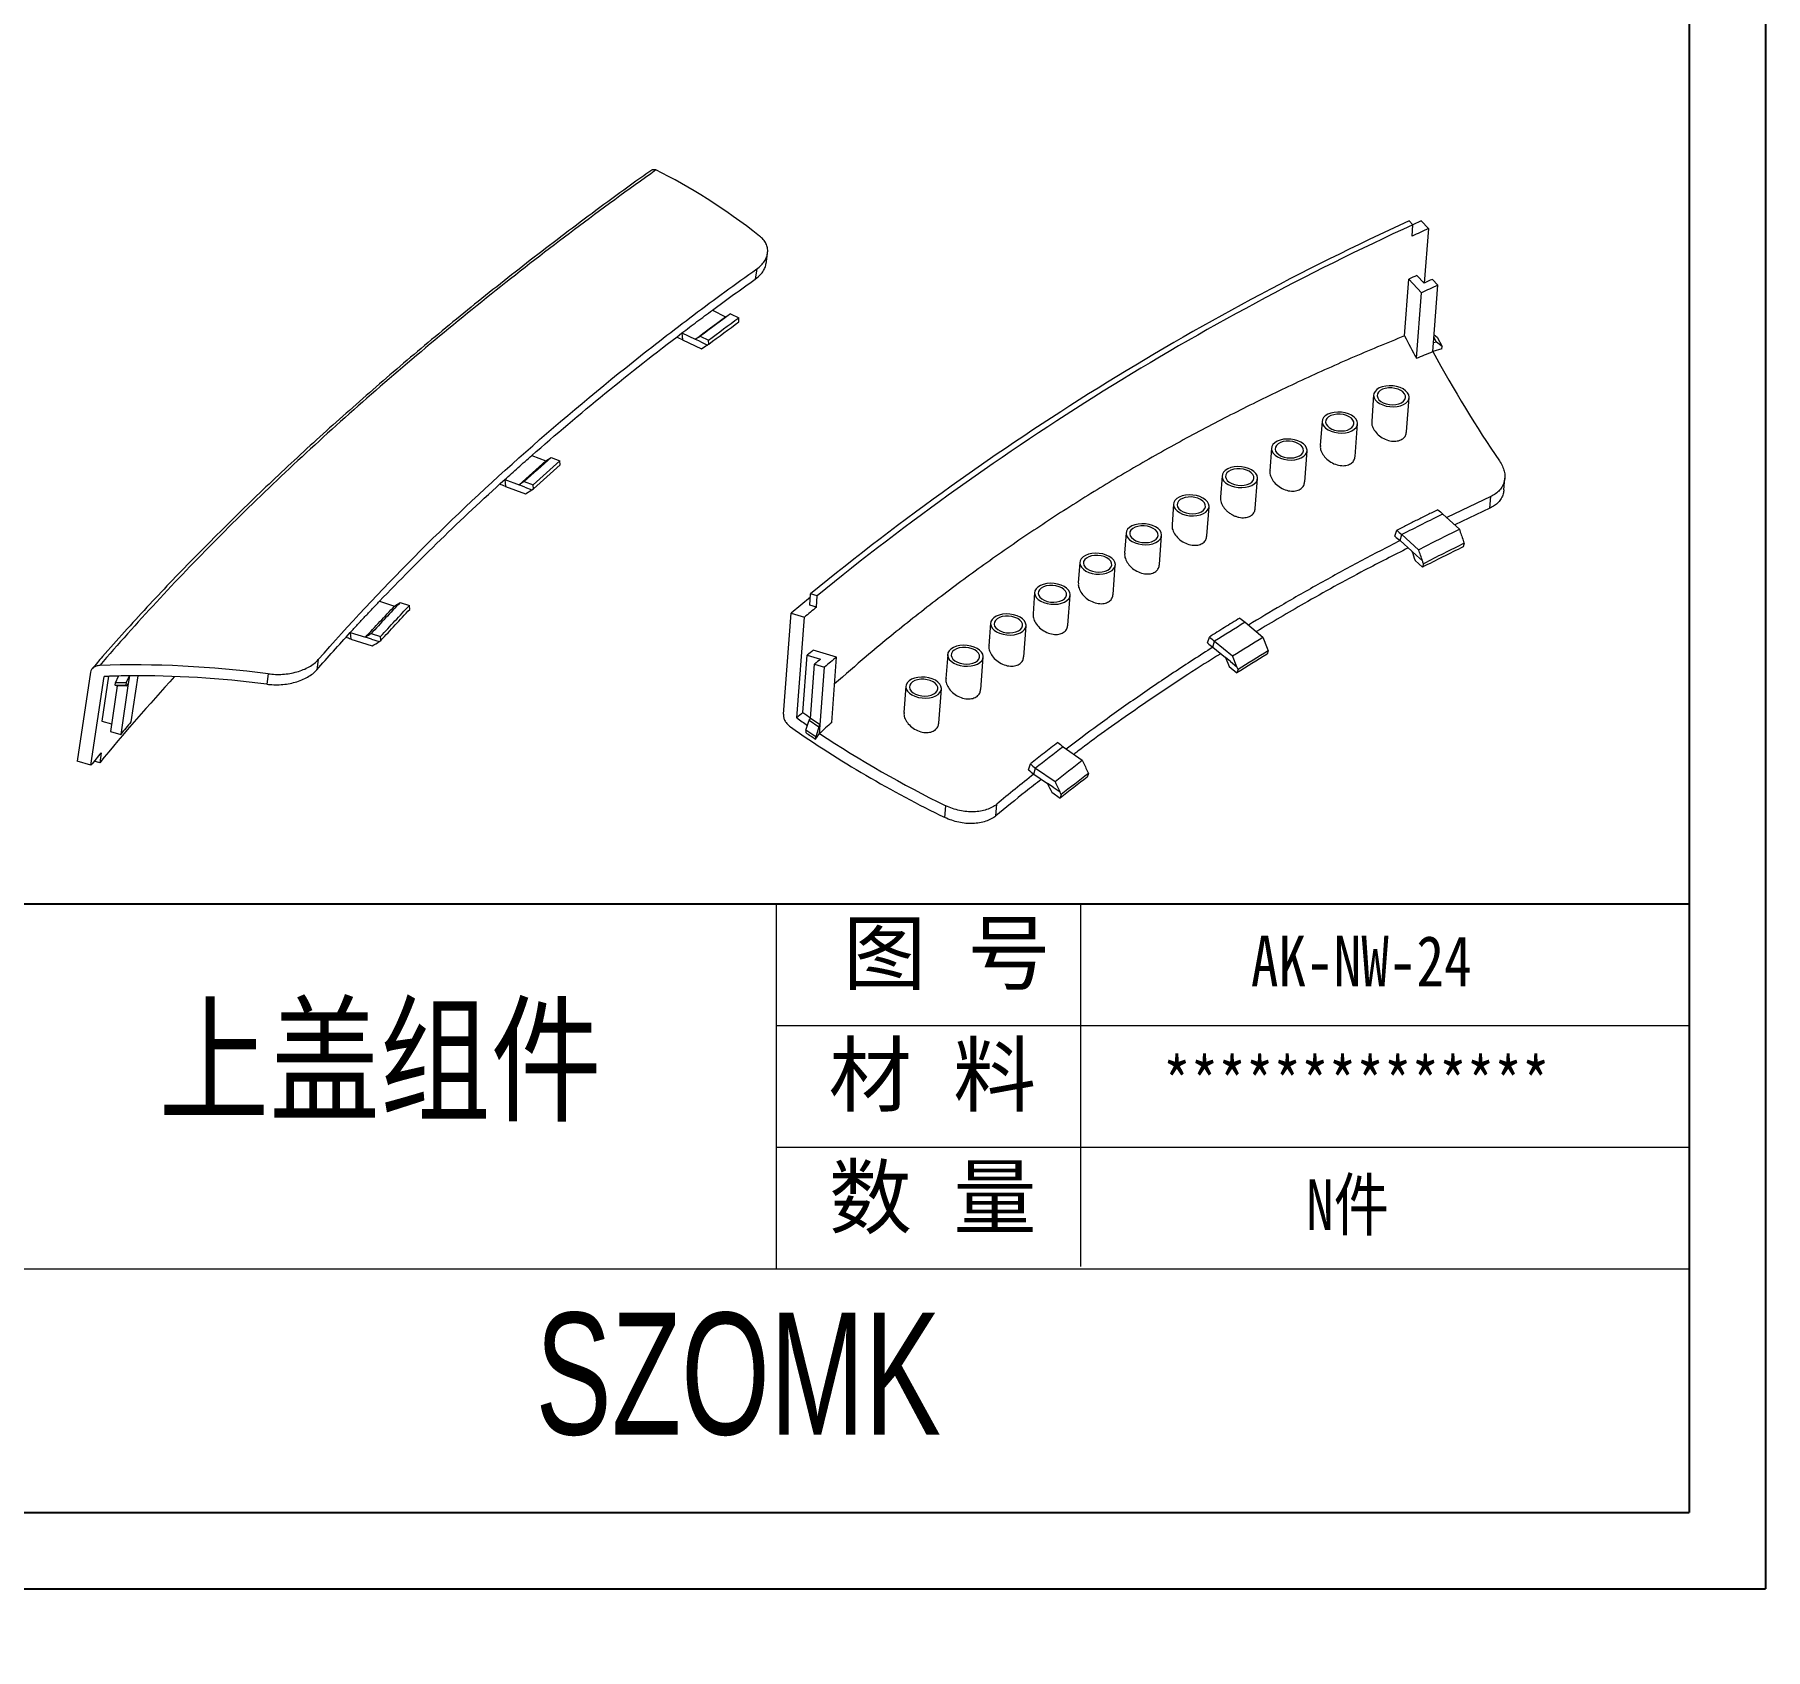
# Model space of a CAD drawing. Header units: inches. Extents: x 1230 to 3313, y 237 to 1043.
# Drawn here: x 3142.6 to 3312.9, y 513.1 to 672 of the extents above; entities that cross this region are included whole.
import ezdxf

# ---------------------------------------------------------------- set-up
doc = ezdxf.new("R2010")
doc.units = ezdxf.units.IN
doc.layers.add('文字', color=81, linetype='Continuous')
doc.layers.add('粗实线', color=7, linetype='Continuous', lineweight=30)
doc.layers.add('细实线', color=3, linetype='Continuous', lineweight=9)
doc.styles.get("Standard").update_dxf_attribs({"font": 'txt', "bigfont": 'gbcbig.shx'})
doc.styles.add('宋体', font='', dxfattribs={"width": 0.8, "height": 3.5})
doc.styles.add('长仿宋', font='', dxfattribs={"width": 0.7, "height": 4})
doc.styles.get('宋体').set_extended_font_data('SimSun')
doc.styles.get('长仿宋').set_extended_font_data('SimSun')
doc.dimstyles.new('2.5', dxfattribs={"dimtxt": 2.5, "dimasz": 2, "dimexe": 0.18, "dimexo": 0.0625, "dimgap": 0.09, "dimtad": 0, "dimzin": 12, "dimdsep": 46, "dimtxsty": 'Standard', "dimcen": 2, "dimclrd": 3, "dimclre": 3, "dimadec": 0, "dimazin": 0, "dimtfac": 1, "dimtofl": 0, "dimtmove": 0, "dimatfit": 3, "dimfxl": 1, "dimtolj": 1, "dimtzin": 0, "dimarcsym": 0})

# ---------------------------------------------------------------- blocks, each defined once
blk = doc.blocks.new('*D314')
at = {"color": 3, "lineweight": -2}
for p, q in [((3173.71, 731.87), (3173.89, 729.88)), ((3219.61, 236.64), (3219.61, 240.64)), ((3217.61, 238.64), (3221.61, 238.64))]:
    blk.add_line(p, q, dxfattribs=at)
at = {"color": 3}
blk.add_solid([(3174.23, 729.91), (3173.56, 729.85), (3174.08, 727.89)], dxfattribs=at)
at = {"layer": 'Defpoints', "color": 0}
for p in [(3174.08, 727.89), (3219.61, 238.64)]:
    blk.add_point(p, dxfattribs=at)
at = {"color": 0, "insert": (3173.04, 739.02), "char_height": 2.5, "attachment_point": 5, "rotation": 275.3169}
blk.add_mtext('\\A1;R491.37', dxfattribs=at)
blk = doc.blocks.new('*D315')
at = {"color": 3, "lineweight": -2}
for p, q in [((3180.82, 731.48), (3180.98, 729.49)), ((3219.61, 236.64), (3219.61, 240.64)), ((3217.61, 238.64), (3221.61, 238.64))]:
    blk.add_line(p, q, dxfattribs=at)
at = {"color": 3}
blk.add_solid([(3181.31, 729.51), (3180.65, 729.46), (3181.14, 727.49)], dxfattribs=at)
at = {"layer": 'Defpoints', "color": 0}
for p in [(3181.14, 727.49), (3219.61, 238.64)]:
    blk.add_point(p, dxfattribs=at)
at = {"color": 0, "insert": (3180.25, 738.84), "char_height": 2.5, "attachment_point": 5, "rotation": 274.4998}
blk.add_mtext('\\A1;R490.37', dxfattribs=at)
blk = doc.blocks.new('*D316')
at = {"color": 3, "lineweight": -2}
for p, q in [((3189.25, 731.07), (3189.37, 729.07)), ((3219.61, 236.64), (3219.61, 240.64)), ((3217.61, 238.64), (3221.61, 238.64))]:
    blk.add_line(p, q, dxfattribs=at)
at = {"color": 3}
blk.add_solid([(3189.7, 729.09), (3189.04, 729.05), (3189.5, 727.08)], dxfattribs=at)
at = {"layer": 'Defpoints', "color": 0}
for p in [(3189.5, 727.08), (3219.61, 238.64)]:
    blk.add_point(p, dxfattribs=at)
at = {"color": 0, "insert": (3188.78, 738.65), "char_height": 2.5, "attachment_point": 5, "rotation": 273.5283}
blk.add_mtext('\\A1;R489.37', dxfattribs=at)

msp = doc.modelspace()

# ---------------------------------------------------------------- linework, layer by layer
for p, q in [((3312.911, 833.529), (3312.911, 519.041)), ((3305.424, 826.041), (3305.424, 526.528)), ((3035.862, 586.431), (3305.424, 586.431)), ((2879.644, 526.528), (3305.424, 526.528)), ((2868.135, 519.041), (3312.911, 519.041))]:
    msp.add_line(p, q)
at = {"color": 7, "linetype": 'Continuous', "lineweight": 15}
for p, q in [((3278.225, 653.278), (3277.871, 653.661)), ((3278.141, 652.149), (3278.225, 653.278)), ((3279.044, 653.662), (3278.222, 653.282)), ((3279.752, 652.898), (3279.044, 653.662)), ((3279.752, 652.898), (3279.348, 647.532)), ((3213.657, 648.928), (3213.506, 647.915)), ((3214.573, 649.44), (3214.724, 650.455)), ((3277.403, 642.342), (3277.822, 647.914)), ((3279.062, 646.575), (3277.822, 647.914)), ((3278.627, 648.29), (3279.335, 647.525)), ((3280.141, 647.9), (3280.672, 647.327)), ((3280.245, 641.641), (3280.672, 647.327)), ((3278.579, 640.14), (3279.062, 646.575)), ((3209.296, 644.867), (3210.592, 644.221)), ((3211.081, 644.513), (3211.884, 644.114)), ((3211.908, 643.726), (3211.884, 644.114)), ((3206.305, 642.629), (3206.353, 641.965)), ((3206.305, 642.629), (3207.616, 642.003)), ((3208.109, 642.304), (3208.922, 641.916)), ((3280.548, 641.728), (3280.287, 642.208)), ((3280.306, 642.454), (3280.604, 642.222)), ((3280.604, 642.222), (3281.108, 641.293)), ((3206.353, 641.965), (3208.213, 641.078)), ((3208.147, 641.749), (3207.616, 642.003)), ((3208.147, 641.749), (3208.801, 641.437)), ((3208.949, 641.527), (3208.922, 641.916)), ((3280.181, 640.794), (3280.245, 641.641)), ((3281.09, 641.057), (3280.181, 640.794)), ((3280.548, 641.728), (3280.245, 641.641)), ((3281.108, 641.293), (3280.548, 641.728)), ((3281.09, 641.057), (3281.108, 641.293)), ((3274.364, 636.525), (3274.17, 633.944)), ((3277.6, 632.889), (3277.854, 636.263)), ((3269.291, 633.939), (3269.112, 631.56)), ((3272.541, 630.482), (3272.781, 633.677)), ((3191.529, 630.568), (3192.917, 630.027)), ((3192.917, 630.027), (3193.432, 630.365)), ((3193.432, 630.365), (3194.296, 630.028)), ((3264.317, 631.287), (3264.151, 629.069)), ((3267.578, 627.974), (3267.807, 631.025)), ((3194.33, 629.638), (3194.296, 630.028)), ((3259.445, 628.571), (3259.287, 626.475)), ((3188.869, 628.197), (3188.927, 627.529)), ((3188.869, 628.197), (3190.271, 627.67)), ((3188.927, 627.529), (3190.918, 626.78)), ((3190.792, 628.013), (3190.271, 627.67)), ((3190.84, 627.456), (3190.271, 627.67)), ((3190.792, 628.013), (3191.666, 627.684)), ((3190.84, 627.456), (3191.543, 627.191)), ((3190.918, 626.78), (3191.543, 627.191)), ((3191.543, 627.191), (3191.699, 627.294)), ((3191.699, 627.294), (3191.666, 627.684)), ((3262.713, 625.362), (3262.935, 628.309)), ((3287.183, 627.177), (3287.269, 628.329)), ((3254.676, 625.792), (3254.523, 623.762)), ((3257.949, 622.647), (3258.166, 625.53)), ((3285.884, 626.529), (3281.55, 624.47)), ((3285.798, 625.38), (3282.349, 623.728)), ((3285.798, 625.38), (3285.884, 626.529)), ((3281.184, 624.809), (3282.797, 623.312)), ((3250.012, 622.951), (3249.861, 620.945)), ((3253.287, 619.827), (3253.502, 622.688)), ((3276.453, 622.615), (3276.635, 623.203)), ((3276.97, 622.198), (3277.147, 622.789)), ((3276.97, 622.198), (3278.127, 621.145)), ((3277.147, 622.789), (3278.788, 621.297)), ((3283.27, 621.926), (3283.171, 621.58)), ((3245.456, 620.049), (3245.303, 618.019)), ((3278.595, 620.718), (3278.127, 621.145)), ((3278.449, 620.225), (3279.166, 619.573)), ((3278.595, 620.718), (3279.171, 620.193)), ((3279.268, 619.917), (3279.166, 619.573)), ((3248.729, 616.903), (3248.946, 619.786)), ((3218.935, 616.623), (3217.034, 615.034)), ((3218.875, 615.834), (3218.96, 616.963)), ((3219.619, 616.771), (3218.96, 616.963)), ((3219.535, 615.642), (3219.619, 616.771)), ((3241.008, 617.087), (3240.85, 614.986)), ((3244.277, 613.878), (3244.498, 616.824)), ((3176.549, 616.228), (3178.022, 615.748)), ((3178.577, 616.106), (3179.49, 615.808)), ((3179.519, 615.421), (3179.49, 615.808)), ((3216.287, 605.105), (3217.034, 615.034)), ((3217.034, 615.034), (3218.35, 614.65)), ((3219.535, 615.642), (3218.875, 615.834)), ((3173.67, 613.154), (3173.714, 612.491)), ((3173.67, 613.154), (3175.16, 612.681)), ((3217.605, 604.735), (3218.35, 614.65)), ((3236.672, 614.066), (3236.505, 611.848)), ((3239.933, 610.753), (3240.162, 613.804)), ((3261.712, 614.151), (3263.464, 612.703)), ((3173.714, 612.491), (3175.824, 611.82)), ((3175.763, 612.49), (3175.16, 612.681)), ((3175.725, 613.041), (3176.647, 612.748)), ((3175.763, 612.49), (3176.505, 612.255)), ((3176.674, 612.363), (3176.647, 612.748)), ((3221.523, 610.733), (3219.216, 611.407)), ((3258.016, 612.122), (3258.206, 612.703)), ((3258.531, 611.698), (3258.715, 612.284)), ((3258.531, 611.698), (3259.781, 610.689)), ((3258.715, 612.284), (3260.49, 610.851)), ((3263.464, 612.703), (3263.88, 611.621)), ((3263.88, 611.621), (3263.984, 611.351)), ((3170.52, 610.485), (3170.369, 609.473)), ((3218.199, 605.286), (3218.622, 610.912)), ((3218.622, 610.912), (3219.94, 610.527)), ((3218.948, 604.7), (3219.349, 610.03)), ((3219.349, 610.03), (3220.336, 609.742)), ((3219.909, 604.056), (3220.336, 609.742)), ((3221.04, 604.298), (3221.523, 610.733)), ((3232.449, 610.989), (3232.27, 608.61)), ((3235.699, 607.532), (3235.939, 610.727)), ((3260.288, 610.28), (3259.781, 610.689)), ((3259.781, 610.689), (3260.134, 609.792)), ((3260.134, 609.792), (3260.913, 609.163)), ((3260.288, 610.28), (3260.915, 609.774)), ((3260.915, 609.774), (3260.49, 610.851)), ((3261.021, 609.505), (3260.915, 609.774)), ((3263.984, 611.351), (3263.877, 611.009)), ((3148.093, 609.23), (3146.789, 600.477)), ((3148.144, 600.08), (3149.447, 608.821)), ((3149.861, 608.835), (3149.205, 604.434)), ((3150.53, 607.976), (3150.561, 608.184)), ((3150.561, 608.184), (3150.868, 608.862)), ((3151.821, 608.132), (3151.074, 603.119)), ((3151.625, 608.201), (3151.594, 607.992)), ((3151.625, 608.201), (3151.932, 608.879)), ((3151.719, 607.906), (3151.821, 608.132)), ((3151.932, 608.879), (3151.821, 608.132)), ((3152.763, 608.883), (3152.088, 604.358)), ((3165.594, 609.084), (3165.442, 608.063)), ((3261.021, 609.504), (3260.913, 609.163)), ((3150.723, 607.891), (3150.057, 603.417)), ((3150.53, 607.976), (3151.594, 607.992)), ((3150.655, 607.89), (3150.53, 607.976)), ((3151.719, 607.906), (3150.655, 607.89)), ((3151.594, 607.992), (3151.719, 607.906)), ((3228.34, 607.856), (3228.146, 605.274)), ((3231.576, 604.219), (3231.83, 607.593)), ((3218.815, 604.516), (3218.948, 604.7)), ((3219.909, 604.056), (3218.948, 604.7)), ((3149.205, 604.434), (3150.166, 604.153)), ((3150.057, 603.417), (3151.074, 603.119)), ((3218.503, 603.537), (3218.485, 603.301)), ((3218.503, 603.537), (3218.815, 604.516)), ((3219.464, 602.893), (3218.503, 603.537)), ((3218.815, 604.516), (3219.776, 603.872)), ((3219.446, 602.657), (3219.845, 603.209)), ((3219.446, 602.657), (3219.464, 602.893)), ((3219.776, 603.872), (3219.464, 602.893)), ((3219.776, 603.872), (3219.909, 604.056)), ((3219.845, 603.209), (3219.909, 604.056)), ((3149.156, 601.32), (3149.008, 600.325)), ((3243.802, 601.903), (3245.698, 600.573)), ((3148.144, 600.08), (3146.789, 600.477)), ((3149.008, 600.325), (3148.47, 600.482)), ((3240.406, 599.623), (3240.584, 600.213)), ((3240.925, 599.209), (3241.097, 599.804)), ((3241.097, 599.804), (3243.017, 598.499)), ((3240.925, 599.209), (3242.281, 598.288)), ((3242.83, 597.916), (3242.281, 598.288)), ((3242.83, 597.916), (3243.504, 597.458)), ((3246.293, 599.264), (3246.189, 598.917)), ((3232.186, 594.937), (3232.273, 596.095)), ((3237.193, 595.103), (3237.279, 596.252)), ((3242.685, 597.419), (3243.524, 596.849)), ((3243.625, 597.197), (3243.524, 596.849))]:
    msp.add_line(p, q, dxfattribs=at)
at = {"color": 7, "linetype": 'Continuous', "lineweight": 15, "flags": 128}
for points in [[(3277.262, 637.112), (3276.964, 637.251), (3276.628, 637.353), (3276.27, 637.413), (3275.905, 637.428), (3275.549, 637.398), (3275.217, 637.324), (3274.924, 637.21), (3274.683, 637.06), (3274.505, 636.881), (3274.396, 636.68), (3274.362, 636.467), (3274.405, 636.251), (3274.522, 636.041), (3274.709, 635.847), (3274.956, 635.676), (3275.255, 635.537), (3275.59, 635.435), (3275.948, 635.376), (3276.313, 635.36), (3276.669, 635.39), (3277.001, 635.464), (3277.294, 635.579), (3277.535, 635.729), (3277.714, 635.908), (3277.822, 636.108), (3277.856, 636.321), (3277.813, 636.537), (3277.696, 636.747), (3277.509, 636.942), (3277.262, 637.112)], [(3277.031, 636.969), (3276.764, 637.09), (3276.462, 637.175), (3276.141, 637.217), (3275.817, 637.215), (3275.51, 637.169), (3275.235, 637.081), (3275.007, 636.955), (3274.839, 636.8), (3274.739, 636.623), (3274.713, 636.433), (3274.762, 636.242), (3274.883, 636.058), (3275.071, 635.893), (3275.315, 635.754), (3275.602, 635.651), (3275.916, 635.587), (3276.24, 635.567), (3276.557, 635.591), (3276.851, 635.659), (3277.104, 635.766), (3277.303, 635.907), (3277.438, 636.075), (3277.502, 636.259), (3277.49, 636.451), (3277.404, 636.64), (3277.248, 636.816), (3277.031, 636.969)], [(3272.189, 634.526), (3271.891, 634.665), (3271.555, 634.767), (3271.197, 634.826), (3270.832, 634.842), (3270.476, 634.812), (3270.144, 634.738), (3269.851, 634.624), (3269.61, 634.473), (3269.432, 634.294), (3269.323, 634.094), (3269.289, 633.881), (3269.332, 633.665), (3269.449, 633.455), (3269.636, 633.26), (3269.884, 633.09), (3270.182, 632.951), (3270.517, 632.849), (3270.875, 632.789), (3271.24, 632.774), (3271.596, 632.804), (3271.928, 632.878), (3272.221, 632.992), (3272.462, 633.142), (3272.641, 633.322), (3272.749, 633.522), (3272.783, 633.735), (3272.74, 633.951), (3272.623, 634.161), (3272.436, 634.355), (3272.189, 634.526)], [(3271.958, 634.382), (3271.691, 634.504), (3271.389, 634.589), (3271.068, 634.631), (3270.745, 634.629), (3270.437, 634.582), (3270.162, 634.494), (3269.934, 634.369), (3269.766, 634.214), (3269.666, 634.037), (3269.64, 633.847), (3269.689, 633.655), (3269.811, 633.472), (3269.998, 633.307), (3270.242, 633.168), (3270.529, 633.064), (3270.843, 633.001), (3271.167, 632.98), (3271.484, 633.005), (3271.778, 633.072), (3272.031, 633.18), (3272.23, 633.321), (3272.365, 633.488), (3272.429, 633.673), (3272.417, 633.865), (3272.331, 634.054), (3272.176, 634.229), (3271.958, 634.382)], [(3267.215, 631.874), (3266.917, 632.013), (3266.581, 632.115), (3266.223, 632.175), (3265.858, 632.19), (3265.502, 632.16), (3265.17, 632.086), (3264.878, 631.972), (3264.637, 631.822), (3264.458, 631.643), (3264.349, 631.442), (3264.316, 631.229), (3264.358, 631.013), (3264.476, 630.803), (3264.662, 630.609), (3264.91, 630.438), (3265.208, 630.299), (3265.543, 630.197), (3265.901, 630.138), (3266.267, 630.122), (3266.623, 630.152), (3266.954, 630.226), (3267.247, 630.341), (3267.488, 630.491), (3267.667, 630.67), (3267.775, 630.87), (3267.809, 631.083), (3267.766, 631.299), (3267.649, 631.509), (3267.463, 631.704), (3267.215, 631.874)], [(3266.984, 631.731), (3266.717, 631.852), (3266.415, 631.937), (3266.094, 631.979), (3265.771, 631.977), (3265.463, 631.931), (3265.188, 631.843), (3264.961, 631.718), (3264.792, 631.562), (3264.692, 631.385), (3264.666, 631.195), (3264.715, 631.004), (3264.837, 630.82), (3265.025, 630.655), (3265.268, 630.516), (3265.555, 630.413), (3265.869, 630.349), (3266.193, 630.329), (3266.511, 630.353), (3266.804, 630.421), (3267.057, 630.528), (3267.257, 630.669), (3267.392, 630.837), (3267.455, 631.021), (3267.444, 631.213), (3267.358, 631.402), (3267.202, 631.578), (3266.984, 631.731)], [(3262.343, 629.158), (3262.044, 629.297), (3261.709, 629.399), (3261.351, 629.459), (3260.986, 629.474), (3260.63, 629.444), (3260.298, 629.37), (3260.005, 629.256), (3259.764, 629.106), (3259.585, 628.926), (3259.477, 628.726), (3259.443, 628.513), (3259.486, 628.297), (3259.603, 628.087), (3259.79, 627.893), (3260.037, 627.722), (3260.335, 627.583), (3260.671, 627.481), (3261.029, 627.422), (3261.394, 627.406), (3261.75, 627.436), (3262.082, 627.51), (3262.375, 627.624), (3262.616, 627.775), (3262.794, 627.954), (3262.903, 628.154), (3262.937, 628.367), (3262.894, 628.583), (3262.777, 628.793), (3262.59, 628.988), (3262.343, 629.158)], [(3262.112, 629.014), (3261.845, 629.136), (3261.543, 629.221), (3261.221, 629.263), (3260.898, 629.261), (3260.591, 629.215), (3260.316, 629.127), (3260.088, 629.001), (3259.92, 628.846), (3259.82, 628.669), (3259.793, 628.479), (3259.843, 628.288), (3259.964, 628.104), (3260.152, 627.939), (3260.396, 627.8), (3260.683, 627.697), (3260.997, 627.633), (3261.321, 627.613), (3261.638, 627.637), (3261.931, 627.705), (3262.185, 627.812), (3262.384, 627.953), (3262.519, 628.121), (3262.583, 628.305), (3262.571, 628.497), (3262.485, 628.686), (3262.329, 628.862), (3262.112, 629.014)], [(3257.573, 626.379), (3257.275, 626.518), (3256.94, 626.62), (3256.582, 626.679), (3256.217, 626.695), (3255.86, 626.665), (3255.529, 626.591), (3255.236, 626.476), (3254.995, 626.326), (3254.816, 626.147), (3254.708, 625.947), (3254.674, 625.734), (3254.717, 625.518), (3254.834, 625.308), (3255.021, 625.113), (3255.268, 624.943), (3255.566, 624.804), (3255.902, 624.702), (3256.26, 624.642), (3256.625, 624.627), (3256.981, 624.657), (3257.313, 624.731), (3257.606, 624.845), (3257.847, 624.995), (3258.025, 625.174), (3258.134, 625.375), (3258.168, 625.588), (3258.125, 625.804), (3258.008, 626.014), (3257.821, 626.208), (3257.573, 626.379)], [(3257.343, 626.235), (3257.076, 626.357), (3256.774, 626.441), (3256.452, 626.484), (3256.129, 626.482), (3255.822, 626.435), (3255.547, 626.347), (3255.319, 626.222), (3255.151, 626.067), (3255.05, 625.89), (3255.024, 625.7), (3255.073, 625.508), (3255.195, 625.325), (3255.383, 625.159), (3255.627, 625.021), (3255.914, 624.917), (3256.227, 624.854), (3256.552, 624.833), (3256.869, 624.858), (3257.162, 624.925), (3257.415, 625.033), (3257.615, 625.174), (3257.75, 625.341), (3257.814, 625.526), (3257.802, 625.718), (3257.716, 625.907), (3257.56, 626.082), (3257.343, 626.235)], [(3252.91, 623.537), (3252.612, 623.677), (3252.276, 623.778), (3251.918, 623.838), (3251.553, 623.853), (3251.197, 623.823), (3250.865, 623.75), (3250.572, 623.635), (3250.331, 623.485), (3250.153, 623.306), (3250.044, 623.105), (3250.01, 622.892), (3250.053, 622.676), (3250.17, 622.466), (3250.357, 622.272), (3250.605, 622.102), (3250.903, 621.962), (3251.238, 621.861), (3251.596, 621.801), (3251.961, 621.786), (3252.317, 621.816), (3252.649, 621.889), (3252.942, 622.004), (3253.183, 622.154), (3253.362, 622.333), (3253.47, 622.534), (3253.504, 622.747), (3253.461, 622.963), (3253.344, 623.173), (3253.157, 623.367), (3252.91, 623.537)], [(3252.679, 623.394), (3252.412, 623.516), (3252.11, 623.6), (3251.789, 623.642), (3251.466, 623.64), (3251.158, 623.594), (3250.883, 623.506), (3250.655, 623.381), (3250.487, 623.225), (3250.387, 623.048), (3250.361, 622.859), (3250.41, 622.667), (3250.532, 622.483), (3250.719, 622.318), (3250.963, 622.18), (3251.25, 622.076), (3251.564, 622.012), (3251.888, 621.992), (3252.205, 622.016), (3252.499, 622.084), (3252.752, 622.191), (3252.951, 622.333), (3253.086, 622.5), (3253.15, 622.685), (3253.138, 622.877), (3253.052, 623.065), (3252.896, 623.241), (3252.679, 623.394)], [(3248.353, 620.635), (3248.055, 620.774), (3247.72, 620.876), (3247.362, 620.936), (3246.996, 620.951), (3246.64, 620.921), (3246.309, 620.847), (3246.016, 620.733), (3245.775, 620.583), (3245.596, 620.404), (3245.488, 620.203), (3245.454, 619.99), (3245.497, 619.774), (3245.614, 619.564), (3245.8, 619.37), (3246.048, 619.199), (3246.346, 619.06), (3246.682, 618.958), (3247.04, 618.899), (3247.405, 618.883), (3247.761, 618.913), (3248.093, 618.987), (3248.385, 619.102), (3248.626, 619.252), (3248.805, 619.431), (3248.914, 619.631), (3248.947, 619.844), (3248.905, 620.06), (3248.787, 620.27), (3248.601, 620.465), (3248.353, 620.635)], [(3248.123, 620.492), (3247.856, 620.614), (3247.553, 620.698), (3247.232, 620.74), (3246.909, 620.738), (3246.602, 620.692), (3246.327, 620.604), (3246.099, 620.479), (3245.93, 620.323), (3245.83, 620.146), (3245.804, 619.956), (3245.853, 619.765), (3245.975, 619.581), (3246.163, 619.416), (3246.407, 619.278), (3246.693, 619.174), (3247.007, 619.11), (3247.332, 619.09), (3247.649, 619.114), (3247.942, 619.182), (3248.195, 619.289), (3248.395, 619.43), (3248.53, 619.598), (3248.594, 619.782), (3248.582, 619.974), (3248.496, 620.163), (3248.34, 620.339), (3248.123, 620.492)], [(3243.906, 617.673), (3243.608, 617.813), (3243.272, 617.914), (3242.914, 617.974), (3242.549, 617.989), (3242.193, 617.959), (3241.861, 617.886), (3241.568, 617.771), (3241.328, 617.621), (3241.149, 617.442), (3241.04, 617.241), (3241.007, 617.028), (3241.049, 616.812), (3241.167, 616.602), (3241.353, 616.408), (3241.601, 616.237), (3241.899, 616.098), (3242.234, 615.997), (3242.592, 615.937), (3242.957, 615.922), (3243.314, 615.952), (3243.645, 616.025), (3243.938, 616.14), (3244.179, 616.29), (3244.358, 616.469), (3244.466, 616.67), (3244.5, 616.882), (3244.457, 617.099), (3244.34, 617.308), (3244.154, 617.503), (3243.906, 617.673)], [(3243.675, 617.53), (3243.408, 617.652), (3243.106, 617.736), (3242.785, 617.778), (3242.462, 617.776), (3242.154, 617.73), (3241.879, 617.642), (3241.651, 617.517), (3241.483, 617.361), (3241.383, 617.184), (3241.357, 616.995), (3241.406, 616.803), (3241.528, 616.619), (3241.716, 616.454), (3241.959, 616.316), (3242.246, 616.212), (3242.56, 616.148), (3242.884, 616.128), (3243.202, 616.152), (3243.495, 616.22), (3243.748, 616.327), (3243.948, 616.468), (3244.083, 616.636), (3244.146, 616.821), (3244.135, 617.013), (3244.049, 617.201), (3243.893, 617.377), (3243.675, 617.53)], [(3239.57, 614.653), (3239.272, 614.792), (3238.936, 614.894), (3238.578, 614.954), (3238.213, 614.969), (3237.857, 614.939), (3237.525, 614.865), (3237.232, 614.751), (3236.991, 614.601), (3236.813, 614.422), (3236.704, 614.221), (3236.67, 614.008), (3236.713, 613.792), (3236.83, 613.582), (3237.017, 613.388), (3237.264, 613.217), (3237.563, 613.078), (3237.898, 612.976), (3238.256, 612.917), (3238.621, 612.901), (3238.977, 612.931), (3239.309, 613.005), (3239.602, 613.12), (3239.843, 613.27), (3240.022, 613.449), (3240.13, 613.649), (3240.164, 613.862), (3240.121, 614.078), (3240.004, 614.288), (3239.817, 614.483), (3239.57, 614.653)], [(3239.339, 614.51), (3239.072, 614.631), (3238.77, 614.716), (3238.449, 614.758), (3238.125, 614.756), (3237.818, 614.71), (3237.543, 614.622), (3237.315, 614.497), (3237.147, 614.341), (3237.047, 614.164), (3237.021, 613.974), (3237.07, 613.783), (3237.191, 613.599), (3237.379, 613.434), (3237.623, 613.296), (3237.91, 613.192), (3238.224, 613.128), (3238.548, 613.108), (3238.865, 613.132), (3239.159, 613.2), (3239.412, 613.307), (3239.611, 613.448), (3239.746, 613.616), (3239.81, 613.8), (3239.798, 613.992), (3239.712, 614.181), (3239.556, 614.357), (3239.339, 614.51)], [(3235.346, 611.576), (3235.048, 611.715), (3234.713, 611.817), (3234.355, 611.876), (3233.99, 611.892), (3233.633, 611.862), (3233.302, 611.788), (3233.009, 611.673), (3232.768, 611.523), (3232.589, 611.344), (3232.481, 611.144), (3232.447, 610.931), (3232.49, 610.715), (3232.607, 610.505), (3232.793, 610.31), (3233.041, 610.14), (3233.339, 610.001), (3233.675, 609.899), (3234.033, 609.839), (3234.398, 609.824), (3234.754, 609.854), (3235.086, 609.928), (3235.379, 610.042), (3235.62, 610.192), (3235.798, 610.371), (3235.907, 610.572), (3235.94, 610.785), (3235.898, 611.001), (3235.781, 611.211), (3235.594, 611.405), (3235.346, 611.576)], [(3235.116, 611.432), (3234.849, 611.554), (3234.546, 611.638), (3234.225, 611.681), (3233.902, 611.679), (3233.595, 611.632), (3233.32, 611.544), (3233.092, 611.419), (3232.923, 611.264), (3232.823, 611.086), (3232.797, 610.897), (3232.846, 610.705), (3232.968, 610.522), (3233.156, 610.356), (3233.4, 610.218), (3233.686, 610.114), (3234, 610.05), (3234.325, 610.03), (3234.642, 610.055), (3234.935, 610.122), (3235.188, 610.23), (3235.388, 610.371), (3235.523, 610.538), (3235.587, 610.723), (3235.575, 610.915), (3235.489, 611.104), (3235.333, 611.279), (3235.116, 611.432)], [(3231.238, 608.442), (3230.939, 608.582), (3230.604, 608.683), (3230.246, 608.743), (3229.881, 608.758), (3229.525, 608.728), (3229.193, 608.655), (3228.9, 608.54), (3228.659, 608.39), (3228.48, 608.211), (3228.372, 608.01), (3228.338, 607.797), (3228.381, 607.581), (3228.498, 607.371), (3228.685, 607.177), (3228.932, 607.006), (3229.23, 606.867), (3229.566, 606.766), (3229.924, 606.706), (3230.289, 606.691), (3230.645, 606.721), (3230.977, 606.794), (3231.27, 606.909), (3231.511, 607.059), (3231.689, 607.238), (3231.798, 607.439), (3231.832, 607.651), (3231.789, 607.868), (3231.672, 608.077), (3231.485, 608.272), (3231.238, 608.442)], [(3231.007, 608.299), (3230.74, 608.421), (3230.438, 608.505), (3230.116, 608.547), (3229.793, 608.545), (3229.486, 608.499), (3229.211, 608.411), (3228.983, 608.286), (3228.815, 608.13), (3228.715, 607.953), (3228.688, 607.764), (3228.738, 607.572), (3228.859, 607.388), (3229.047, 607.223), (3229.291, 607.085), (3229.578, 606.981), (3229.891, 606.917), (3230.216, 606.897), (3230.533, 606.921), (3230.826, 606.989), (3231.08, 607.096), (3231.279, 607.238), (3231.414, 607.405), (3231.478, 607.59), (3231.466, 607.782), (3231.38, 607.97), (3231.224, 608.146), (3231.007, 608.299)]]:
    msp.add_lwpolyline(points, dxfattribs=at)
at = {"color": 7, "linetype": 'Continuous', "lineweight": 15}
for centre, radius, start, end in [((3391.291, 405.95), 272.442, 114.60182, 129.23794), ((3391.708, 405.808), 272.249, 114.63472, 129.20505), ((3419.423, 350.536), 333.063, 114.79375, 115.09946), ((3418.791, 346.972), 332.323, 114.9465, 115.09963), ((3419.421, 347.907), 330.005, 114.86261, 115.17104), ((3419.598, 346.547), 332.057, 114.83314, 114.98649), ((3177.003, 567.873), 79.693, 68.38985, 68.83312), ((3160.909, 554.345), 78.364, 69.05109, 69.49926), ((3340.226, 699.174), 94.953, 231.15576, 231.55205), ((3337.365, 697.536), 96.558, 230.88795, 231.28267), ((3336.878, 697.299), 95.496, 230.88795, 231.28267), ((3359.393, 447.458), 218.737, 129.74644, 130.15106), ((3322.79, 688.926), 96.55, 230.36552, 230.7573), ((3143.873, 538.035), 80.213, 68.15967, 68.5221), ((3359.441, 442.786), 219.308, 129.7467, 129.94873), ((3320.288, 687.305), 97.624, 230.36552, 230.7573), ((3319.794, 687.059), 96.55, 230.36552, 230.7573), ((3359.488, 443.604), 217.57, 129.89584, 130.09912), ((3360.44, 443.124), 217.694, 129.65244, 130.05945), ((3311.934, 466.306), 210.964, 137.50574, 140.56023), ((3309.827, 474.181), 204.518, 140.46809, 140.91672), ((3308.044, 470.677), 205.702, 140.57181, 141.01753), ((3303.374, 676.38), 95.371, 230.94969, 231.34478), ((3300.575, 674.39), 95.971, 231.17435, 231.57075), ((3300.092, 674.158), 94.916, 231.17435, 231.57075)]:
    msp.add_arc(centre, radius, start, end, dxfattribs=at)
for centre, major_axis, ratio, start_param, end_param in [((3216.175, 587.111), (-33.425, 73.361), 0.4643573, 5.554192, 5.7709817), ((3298.725, 679.557), (-23.948, 74.558), 0.4353156, 1.9489438, 1.9829241), ((3300.187, 680.468), (-23.948, 74.558), 0.4353156, 1.9869382, 2.1661282), ((3174.646, 550.101), (75.632, -31.898), 0.6697101, 1.9615142, 2.1783039), ((3174.646, 550.101), (74.271, -31.324), 0.6697101, 2.1592706, 2.1786896), ((3174.339, 549.423), (74.271, -31.324), 0.6697101, 2.144814, 2.1592706), ((3174.646, 550.101), (74.271, -31.324), 0.6697101, 2.144814, 2.1592706), ((3174.646, 550.101), (74.271, -31.324), 0.6697101, 1.965624, 2.144814), ((3253.394, 651.319), (67.912, -42.429), 0.7320206, 4.6415246, 4.6574586), ((3254.125, 651.775), (67.912, -42.429), 0.7320206, 4.6394429, 4.650911), ((3253.394, 651.319), (69.157, -43.206), 0.7320206, 4.6419103, 4.8587), ((3252.995, 650.767), (67.912, -42.429), 0.7320206, 4.6609437, 4.6754003), ((3253.394, 651.319), (67.912, -42.429), 0.7320206, 4.6754003, 4.8545902)]:
    msp.add_ellipse(centre, major_axis=major_axis, ratio=ratio, start_param=start_param, end_param=end_param, dxfattribs=at)
for points, knots in [([(3203.326, 658.66), (3202.805, 658.29), (3201.218, 657.162), (3198.617, 655.259), (3195.527, 652.958), (3192.498, 650.651), (3189.528, 648.34), (3186.617, 646.027), (3183.764, 643.71), (3180.968, 641.392), (3178.229, 639.073), (3175.546, 636.753), (3172.92, 634.435), (3170.349, 632.118), (3167.829, 629.798), (3165.356, 627.469), (3162.926, 625.128), (3160.54, 622.774), (3158.198, 620.407), (3155.901, 618.024), (3153.648, 615.625), (3151.443, 613.209), (3149.646, 611.195), (3148.605, 609.982), (3148.263, 609.584)], [0, 0, 0, 0, 0.0237338, 0.0723943, 0.12083, 0.1690537, 0.2170788, 0.264919, 0.3125885, 0.3601017, 0.4074734, 0.4547185, 0.5018525, 0.5487769, 0.5956897, 0.6427211, 0.6898852, 0.7371962, 0.784668, 0.8323142, 0.8801478, 0.9281817, 0.9764282, 1, 1, 1, 1]), ([(3203.735, 658.664), (3198.283, 654.784), (3193.042, 650.831), (3182.984, 642.823), (3178.169, 638.769), (3168.974, 630.575), (3164.632, 626.469), (3156.45, 618.222), (3152.609, 614.081), (3149.014, 609.898)], [0, 0, 0, 0, 0.25, 0.25, 0.5, 0.5, 0.75, 0.75, 1, 1, 1, 1]), ([(3203.334, 658.65), (3203.352, 658.668), (3203.425, 658.742), (3203.573, 658.73), (3203.697, 658.68), (3203.735, 658.664)], [0, 0, 0, 0, 0.1881315, 0.7481394, 1, 1, 1, 1]), ([(3213.657, 648.928), (3213.818, 649.042), (3213.963, 649.163), (3214.219, 649.421), (3214.332, 649.558), (3214.515, 649.836), (3214.587, 649.978), (3214.692, 650.27), (3214.725, 650.419), (3214.748, 650.712), (3214.74, 650.858), (3214.683, 651.146), (3214.633, 651.288), (3214.497, 651.56), (3214.41, 651.69), (3214.2, 651.939), (3214.075, 652.057), (3213.937, 652.166)], [0, 0, 0, 0, 0.125, 0.125, 0.25, 0.25, 0.375, 0.375, 0.5, 0.5, 0.625, 0.625, 0.75, 0.75, 0.875, 0.875, 1, 1, 1, 1]), ([(3170.52, 610.485), (3173.508, 613.902), (3176.647, 617.259), (3183.226, 623.869), (3186.667, 627.123), (3193.852, 633.533), (3197.598, 636.688), (3203.447, 641.343), (3205.436, 642.881), (3209.491, 645.929), (3211.559, 647.44), (3213.657, 648.928)], [0, 0, 0, 0, 0.25, 0.25, 0.5, 0.5, 0.75, 0.75, 0.875, 0.875, 1, 1, 1, 1]), ([(3213.506, 647.915), (3213.722, 648.09), (3214.083, 648.383), (3214.389, 648.858), (3214.539, 649.193), (3214.555, 649.389), (3214.559, 649.442)], [0, 0, 0, 0, 0.38474328, 0.64375505, 0.90277594, 1, 1, 1, 1]), ([(3206.305, 642.629), (3206.55, 642.814), (3207.04, 643.186), (3207.783, 643.744), (3208.536, 644.305), (3209.042, 644.679), (3209.296, 644.867)], [0, 0, 0, 0, 0.2468369, 0.4957824, 0.7468368, 1, 1, 1, 1]), ([(3277.403, 642.342), (3275.639, 641.614), (3272.11, 640.157), (3266.935, 637.822), (3261.842, 635.369), (3256.842, 632.782), (3251.935, 630.063), (3247.108, 627.202), (3242.366, 624.195), (3237.715, 621.044), (3233.17, 617.762), (3228.741, 614.347), (3224.781, 611.123), (3222.358, 608.993), (3221.324, 608.084)], [0, 0, 0, 0, 0.08412774, 0.16826589, 0.25239289, 0.33692081, 0.42146021, 0.50598777, 0.59178764, 0.67759992, 0.76340007, 0.84963595, 0.93588395, 1, 1, 1, 1]), ([(3274.19, 633.942), (3274.181, 633.89), (3274.146, 633.691), (3274.275, 633.296), (3274.577, 632.812), (3275.06, 632.382), (3275.654, 632.079), (3276.274, 631.948), (3276.829, 631.995), (3277.255, 632.198), (3277.53, 632.505), (3277.573, 632.765), (3277.593, 632.89)], [0, 0, 0, 0, 0.0374214, 0.1424447, 0.254271, 0.3710491, 0.4884436, 0.601852, 0.7089906, 0.8106604, 0.9096178, 1, 1, 1, 1]), ([(3188.869, 628.197), (3189.089, 628.396), (3189.529, 628.792), (3190.192, 629.385), (3190.858, 629.977), (3191.306, 630.371), (3191.529, 630.568)], [0, 0, 0, 0, 0.2500001, 0.5, 0.7499999, 1, 1, 1, 1]), ([(3269.132, 631.558), (3269.123, 631.505), (3269.089, 631.305), (3269.217, 630.907), (3269.519, 630.417), (3270.003, 629.982), (3270.599, 629.674), (3271.219, 629.54), (3271.775, 629.587), (3272.198, 629.791), (3272.472, 630.099), (3272.514, 630.359), (3272.533, 630.483)], [0, 0, 0, 0, 0.0375348, 0.1424604, 0.254522, 0.3718061, 0.4897556, 0.6034886, 0.710581, 0.811905, 0.9103991, 1, 1, 1, 1]), ([(3264.17, 629.068), (3264.161, 629.014), (3264.127, 628.813), (3264.255, 628.412), (3264.557, 627.919), (3265.042, 627.478), (3265.639, 627.166), (3266.261, 627.031), (3266.816, 627.078), (3267.238, 627.282), (3267.509, 627.591), (3267.551, 627.851), (3267.57, 627.975)], [0, 0, 0, 0, 0.0376287, 0.1424788, 0.25473, 0.3724204, 0.490815, 0.6048063, 0.711858, 0.8129024, 0.9110263, 1, 1, 1, 1]), ([(3286.744, 630.026), (3286.857, 629.859), (3286.953, 629.689), (3287.109, 629.351), (3287.169, 629.181), (3287.251, 628.838), (3287.273, 628.668), (3287.277, 628.338), (3287.259, 628.177), (3287.183, 627.861), (3287.125, 627.709), (3286.973, 627.423), (3286.878, 627.287), (3286.649, 627.033), (3286.517, 626.915), (3286.224, 626.705), (3286.062, 626.611), (3285.884, 626.529)], [0, 0, 0, 0, 0.125, 0.125, 0.25, 0.25, 0.375, 0.375, 0.5, 0.5, 0.625, 0.625, 0.75, 0.75, 0.875, 0.875, 1, 1, 1, 1]), ([(3287.172, 627.178), (3287.159, 627.047), (3287.13, 626.756), (3286.941, 626.343), (3286.649, 625.955), (3286.268, 625.626), (3285.954, 625.462), (3285.798, 625.38)], [0, 0, 0, 0, 0.17407855, 0.38748077, 0.60087344, 0.80043715, 1, 1, 1, 1]), ([(3259.291, 626.475), (3259.288, 626.419), (3259.28, 626.288), (3259.319, 626.068), (3259.402, 625.823), (3259.533, 625.574), (3259.71, 625.329), (3259.931, 625.097), (3260.189, 624.889), (3260.479, 624.712), (3260.783, 624.577), (3261.097, 624.485), (3261.398, 624.441), (3261.687, 624.443), (3261.943, 624.487), (3262.171, 624.57), (3262.359, 624.686), (3262.512, 624.832), (3262.623, 625.002), (3262.692, 625.18), (3262.704, 625.305), (3262.71, 625.362)], [0, 0, 0, 0, 0.0379415, 0.08965, 0.1426668, 0.1981018, 0.2549964, 0.3131453, 0.3729554, 0.4314091, 0.4916875, 0.5478712, 0.6059023, 0.658568, 0.7129509, 0.7626067, 0.8137927, 0.8620164, 0.9116221, 0.9602279, 1, 1, 1, 1]), ([(3280.671, 625.219), (3280.332, 625.053), (3279.655, 624.721), (3278.644, 624.218), (3277.637, 623.713), (3276.969, 623.373), (3276.635, 623.203)], [0, 0, 0, 0, 0.250124, 0.5001622, 0.7501193, 1, 1, 1, 1]), ([(3254.543, 623.76), (3254.534, 623.707), (3254.5, 623.504), (3254.628, 623.1), (3254.929, 622.602), (3255.415, 622.156), (3256.014, 621.84), (3256.637, 621.702), (3257.192, 621.75), (3257.612, 621.955), (3257.881, 622.264), (3257.922, 622.524), (3257.941, 622.648)], [0, 0, 0, 0, 0.0377426, 0.142507, 0.2549822, 0.373151, 0.4920691, 0.6063617, 0.7133611, 0.8140742, 0.9117643, 1, 1, 1, 1]), ([(3276.97, 622.198), (3275.646, 621.512), (3272.995, 620.142), (3269.106, 618.01), (3265.447, 615.927), (3263.122, 614.524), (3262.046, 613.875)], [0, 0, 0, 0, 0.2587238, 0.5175281, 0.7765756, 1, 1, 1, 1]), ([(3249.881, 620.943), (3249.872, 620.889), (3249.838, 620.686), (3249.966, 620.282), (3250.267, 619.784), (3250.753, 619.337), (3251.352, 619.02), (3251.976, 618.882), (3252.53, 618.929), (3252.95, 619.135), (3253.219, 619.444), (3253.26, 619.705), (3253.279, 619.828)], [0, 0, 0, 0, 0.0377573, 0.1425111, 0.2550149, 0.3732446, 0.4922292, 0.60656, 0.7135524, 0.8142231, 0.9118582, 1, 1, 1, 1]), ([(3277.767, 621.472), (3276.331, 620.743), (3272.852, 618.978), (3267.865, 616.235), (3264.386, 614.162), (3262.825, 613.231)], [0, 0, 0, 0, 0.2793843, 0.6766503, 1, 1, 1, 1]), ([(3245.323, 618.017), (3245.314, 617.963), (3245.28, 617.761), (3245.408, 617.356), (3245.709, 616.859), (3246.195, 616.413), (3246.794, 616.096), (3247.417, 615.959), (3247.972, 616.006), (3248.392, 616.211), (3248.661, 616.52), (3248.702, 616.781), (3248.721, 616.905)], [0, 0, 0, 0, 0.0377426, 0.142507, 0.2549822, 0.373151, 0.4920691, 0.6063617, 0.7133611, 0.8140742, 0.9117643, 1, 1, 1, 1]), ([(3173.67, 613.154), (3173.91, 613.415), (3174.388, 613.935), (3175.11, 614.708), (3175.828, 615.472), (3176.309, 615.977), (3176.549, 616.228)], [0, 0, 0, 0, 0.2537074, 0.5049431, 0.7537072, 1, 1, 1, 1]), ([(3240.87, 614.984), (3240.861, 614.93), (3240.827, 614.728), (3240.955, 614.325), (3241.256, 613.829), (3241.742, 613.385), (3242.34, 613.071), (3242.963, 612.934), (3243.518, 612.981), (3243.938, 613.186), (3244.209, 613.495), (3244.25, 613.755), (3244.269, 613.879)], [0, 0, 0, 0, 0.037699, 0.1424955, 0.2548858, 0.3728734, 0.4915932, 0.6057722, 0.7127919, 0.8136307, 0.9114848, 1, 1, 1, 1]), ([(3261.202, 614.57), (3260.951, 614.416), (3260.448, 614.107), (3259.698, 613.642), (3258.95, 613.174), (3258.454, 612.86), (3258.206, 612.703)], [0, 0, 0, 0, 0.2500016, 0.5, 0.7499984, 1, 1, 1, 1]), ([(3236.525, 611.847), (3236.516, 611.793), (3236.482, 611.592), (3236.61, 611.191), (3236.911, 610.698), (3237.397, 610.257), (3237.994, 609.945), (3238.616, 609.81), (3239.171, 609.857), (3239.592, 610.061), (3239.864, 610.37), (3239.905, 610.63), (3239.925, 610.754)], [0, 0, 0, 0, 0.0376287, 0.1424788, 0.25473, 0.3724204, 0.490815, 0.6048063, 0.711858, 0.8129024, 0.9110263, 1, 1, 1, 1]), ([(3258.531, 611.698), (3257.242, 610.87), (3254.664, 609.212), (3250.903, 606.641), (3247.377, 604.137), (3245.151, 602.458), (3244.12, 601.68)], [0, 0, 0, 0, 0.2586554, 0.5174025, 0.7764246, 1, 1, 1, 1]), ([(3149.014, 609.898), (3148.891, 609.894), (3148.777, 609.875), (3148.565, 609.81), (3148.47, 609.763), (3148.307, 609.646), (3148.24, 609.574), (3148.14, 609.415), (3148.107, 609.325), (3148.093, 609.23)], [0, 0, 0, 0, 0.25, 0.25, 0.5, 0.5, 0.75, 0.75, 1, 1, 1, 1]), ([(3165.594, 609.084), (3165.823, 609.054), (3166.057, 609.035), (3166.527, 609.02), (3166.764, 609.024), (3167.244, 609.055), (3167.482, 609.083), (3167.948, 609.16), (3168.176, 609.21), (3168.624, 609.334), (3168.84, 609.408), (3169.247, 609.574), (3169.439, 609.667), (3169.802, 609.874), (3169.969, 609.987), (3170.269, 610.225), (3170.403, 610.352), (3170.52, 610.485)], [0, 0, 0, 0, 0.125, 0.125, 0.25, 0.25, 0.375, 0.375, 0.5, 0.5, 0.625, 0.625, 0.75, 0.75, 0.875, 0.875, 1, 1, 1, 1]), ([(3259.317, 611.064), (3258.234, 610.388), (3255.252, 608.529), (3250.574, 605.319), (3246.844, 602.687), (3244.999, 601.258), (3244.868, 601.156)], [0, 0, 0, 0, 0.2153327, 0.5926074, 0.9710111, 1, 1, 1, 1]), ([(3165.442, 608.063), (3165.671, 608.034), (3165.904, 608.016), (3166.374, 608.002), (3166.612, 608.007), (3167.091, 608.039), (3167.33, 608.067), (3167.796, 608.145), (3168.024, 608.195), (3168.472, 608.32), (3168.688, 608.394), (3169.095, 608.56), (3169.288, 608.654), (3169.651, 608.861), (3169.818, 608.974), (3170.118, 609.212), (3170.252, 609.339), (3170.369, 609.473)], [0, 0, 0, 0, 0.125, 0.125, 0.25, 0.25, 0.375, 0.375, 0.5, 0.5, 0.625, 0.625, 0.75, 0.75, 0.875, 0.875, 1, 1, 1, 1]), ([(3232.29, 608.608), (3232.281, 608.555), (3232.246, 608.355), (3232.375, 607.956), (3232.676, 607.467), (3233.161, 607.031), (3233.756, 606.723), (3234.377, 606.59), (3234.932, 606.637), (3235.356, 606.841), (3235.629, 607.149), (3235.671, 607.409), (3235.691, 607.533)], [0, 0, 0, 0, 0.0375348, 0.1424604, 0.254522, 0.3718061, 0.4897556, 0.6034886, 0.710581, 0.811905, 0.9103991, 1, 1, 1, 1]), ([(3216.287, 605.105), (3216.279, 604.997), (3216.289, 604.886), (3216.344, 604.659), (3216.389, 604.546), (3216.51, 604.328), (3216.587, 604.222), (3216.763, 604.029), (3216.865, 603.94), (3216.975, 603.863)], [0, 0, 0, 0, 0.25, 0.25, 0.5, 0.5, 0.75, 0.75, 1, 1, 1, 1]), ([(3228.166, 605.273), (3228.157, 605.22), (3228.122, 605.022), (3228.251, 604.626), (3228.552, 604.142), (3229.036, 603.712), (3229.63, 603.409), (3230.249, 603.278), (3230.805, 603.326), (3231.23, 603.528), (3231.506, 603.836), (3231.549, 604.096), (3231.569, 604.22)], [0, 0, 0, 0, 0.0374214, 0.1424447, 0.254271, 0.3710491, 0.4884436, 0.601852, 0.7089906, 0.8106604, 0.9096178, 1, 1, 1, 1]), ([(3243.29, 602.316), (3243.063, 602.142), (3242.608, 601.794), (3241.931, 601.269), (3241.256, 600.743), (3240.808, 600.39), (3240.584, 600.213)], [0, 0, 0, 0, 0.2499006, 0.4998653, 0.7498974, 1, 1, 1, 1]), ([(3241.683, 598.694), (3241.158, 598.292), (3239.625, 597.118), (3238.158, 595.902), (3237.193, 595.103)], [0, 0, 0, 0, 0.3426105, 1, 1, 1, 1]), ([(3237.279, 596.252), (3237.143, 596.139), (3236.992, 596.037), (3236.658, 595.857), (3236.475, 595.778), (3236.09, 595.649), (3235.887, 595.599), (3235.461, 595.526), (3235.237, 595.503), (3234.786, 595.488), (3234.557, 595.495), (3234.09, 595.539), (3233.853, 595.576), (3233.389, 595.677), (3233.16, 595.742), (3232.708, 595.899), (3232.485, 595.991), (3232.273, 596.095)], [0, 0, 0, 0, 0.125, 0.125, 0.25, 0.25, 0.375, 0.375, 0.5, 0.5, 0.625, 0.625, 0.75, 0.75, 0.875, 0.875, 1, 1, 1, 1]), ([(3237.193, 595.103), (3237.057, 594.99), (3236.906, 594.888), (3236.572, 594.708), (3236.388, 594.629), (3236.004, 594.5), (3235.801, 594.449), (3235.375, 594.376), (3235.151, 594.353), (3234.7, 594.337), (3234.471, 594.344), (3234.004, 594.386), (3233.767, 594.423), (3233.303, 594.523), (3233.074, 594.587), (3232.621, 594.742), (3232.398, 594.834), (3232.186, 594.937)], [0, 0, 0, 0, 0.125, 0.125, 0.25, 0.25, 0.375, 0.375, 0.5, 0.5, 0.625, 0.625, 0.75, 0.75, 0.875, 0.875, 1, 1, 1, 1])]:
    msp.add_open_spline(points, degree=3, knots=knots, dxfattribs=at)
for points in [[(3209.296, 644.867), (3210.683, 645.892), (3212.088, 646.908), (3213.506, 647.915)], [(3207.616, 642.003), (3208.599, 642.746), (3209.591, 643.485), (3210.592, 644.221)], [(3211.081, 644.513), (3210.081, 643.78), (3209.09, 643.044), (3208.109, 642.304)], [(3208.922, 641.916), (3209.9, 642.652), (3210.887, 643.385), (3211.884, 644.114)], [(3210.592, 644.221), (3210.755, 644.318), (3210.918, 644.416), (3211.081, 644.513)], [(3191.529, 630.568), (3196.2, 634.672), (3201.124, 638.696), (3206.305, 642.629)], [(3208.109, 642.304), (3207.945, 642.203), (3207.78, 642.103), (3207.616, 642.003)], [(3208.949, 641.527), (3209.926, 642.264), (3210.912, 642.997), (3211.908, 643.726)], [(3208.213, 641.078), (3208.409, 641.198), (3208.605, 641.317), (3208.801, 641.437)], [(3208.801, 641.437), (3208.85, 641.467), (3208.899, 641.497), (3208.949, 641.527)], [(3278.579, 640.14), (3279.111, 640.36), (3279.645, 640.578), (3280.181, 640.794)], [(3193.432, 630.365), (3192.543, 629.584), (3191.663, 628.8), (3190.792, 628.013)], [(3190.271, 627.67), (3191.144, 628.459), (3192.026, 629.245), (3192.917, 630.027)], [(3191.666, 627.684), (3192.533, 628.469), (3193.41, 629.25), (3194.296, 630.028)], [(3191.699, 627.294), (3192.567, 628.079), (3193.444, 628.86), (3194.33, 629.638)], [(3176.549, 616.228), (3180.431, 620.294), (3184.538, 624.281), (3188.869, 628.197)], [(3281.184, 624.809), (3279.827, 624.145), (3278.482, 623.472), (3277.147, 622.789)], [(3278.788, 621.297), (3280.113, 621.978), (3281.449, 622.65), (3282.797, 623.312)], [(3283.27, 621.926), (3281.925, 621.266), (3280.591, 620.596), (3279.268, 619.917)], [(3282.797, 623.312), (3282.923, 622.943), (3283.049, 622.573), (3283.175, 622.203)], [(3283.175, 622.203), (3283.207, 622.111), (3283.238, 622.019), (3283.27, 621.927)], [(3278.127, 621.145), (3278.234, 620.838), (3278.341, 620.532), (3278.449, 620.225)], [(3279.171, 620.193), (3279.044, 620.561), (3278.916, 620.929), (3278.788, 621.297)], [(3283.171, 621.58), (3281.825, 620.92), (3280.49, 620.251), (3279.166, 619.573)], [(3279.268, 619.917), (3279.236, 620.009), (3279.204, 620.101), (3279.171, 620.193)], [(3175.16, 612.681), (3176.1, 613.709), (3177.054, 614.731), (3178.022, 615.748)], [(3178.577, 616.106), (3177.612, 615.09), (3176.662, 614.069), (3175.725, 613.041)], [(3176.647, 612.748), (3177.581, 613.774), (3178.528, 614.794), (3179.49, 615.808)], [(3176.674, 612.363), (3177.609, 613.388), (3178.557, 614.407), (3179.519, 615.421)], [(3178.022, 615.748), (3178.207, 615.867), (3178.392, 615.987), (3178.577, 616.106)], [(3170.369, 609.473), (3171.449, 610.707), (3172.55, 611.934), (3173.67, 613.154)], [(3261.712, 614.151), (3260.706, 613.535), (3259.707, 612.913), (3258.715, 612.284)], [(3175.725, 613.042), (3175.537, 612.922), (3175.349, 612.802), (3175.16, 612.681)], [(3175.824, 611.82), (3176.051, 611.965), (3176.278, 612.11), (3176.505, 612.255)], [(3176.505, 612.255), (3176.561, 612.291), (3176.618, 612.327), (3176.674, 612.363)], [(3260.49, 610.851), (3261.474, 611.475), (3262.465, 612.092), (3263.464, 612.703)], [(3263.877, 611.009), (3262.882, 610.4), (3261.894, 609.785), (3260.913, 609.163)], [(3263.984, 611.351), (3262.989, 610.742), (3262.001, 610.126), (3261.021, 609.504)], [(3218.199, 605.286), (3218.001, 605.102), (3217.802, 604.919), (3217.605, 604.735)], [(3221.04, 604.298), (3220.64, 603.936), (3220.242, 603.573), (3219.845, 603.209)], [(3243.802, 601.903), (3242.893, 601.21), (3241.991, 600.51), (3241.097, 599.804)], [(3243.017, 598.499), (3243.903, 599.196), (3244.797, 599.888), (3245.698, 600.573)], [(3245.698, 600.573), (3245.857, 600.224), (3246.015, 599.875), (3246.174, 599.526)], [(3246.174, 599.526), (3246.214, 599.439), (3246.253, 599.351), (3246.292, 599.264)], [(3240.925, 599.209), (3239.693, 598.233), (3238.477, 597.247), (3237.279, 596.252)], [(3242.281, 598.288), (3242.416, 597.999), (3242.55, 597.709), (3242.685, 597.419)], [(3243.504, 597.458), (3243.342, 597.805), (3243.179, 598.152), (3243.017, 598.499)], [(3246.189, 598.917), (3245.293, 598.234), (3244.404, 597.545), (3243.524, 596.849)], [(3246.293, 599.264), (3245.396, 598.581), (3244.507, 597.892), (3243.625, 597.197)], [(3243.625, 597.197), (3243.585, 597.284), (3243.545, 597.371), (3243.504, 597.458)]]:
    msp.add_open_spline(points, degree=3, dxfattribs=at)
at = {"layer": '细实线', "color": 7}
for p, q in [((3215.57, 586.431), (3215.57, 550.489)), ((3245.521, 586.431), (3245.521, 550.742)), ((3305.424, 574.45), (3215.57, 574.45)), ((3305.424, 562.47), (3215.57, 562.47)), ((3305.424, 550.489), (3035.862, 550.489))]:
    msp.add_line(p, q, dxfattribs=at)

# ---------------------------------------------------------------- texts
at = {"layer": '文字', "color": 0, "attachment_point": 1, "style": '宋体'}
for s, insert, char_height, width in [('{\\H1.111x;AK-NW-24}', (3262.284, 583.301), 4.49269, 51.94051), ('上盖组件', (3154.798, 576.088), 9.9837, 127.63865), ('{\\H1.111x;**************}', (3253.642, 571.321), 4.49269, 51.94051), ('{\\H1.111x;N件}', (3267.718, 559.34), 4.49269, 51.94051)]:
    msp.add_mtext(s, dxfattribs=dict(at, insert=insert, char_height=char_height, width=width))
at = {"layer": '粗实线', "insert": (3191.901, 546.2), "char_height": 11.9805, "width": 134.34945, "attachment_point": 1, "style": '长仿宋'}
msp.add_mtext('{\\fSTXinwei|b0|i0|c134|p2;SZOMK}', dxfattribs=at)
at = {"layer": '细实线', "color": 7, "char_height": 5.99025, "attachment_point": 1}
for s, insert, width in [('{\\fSimSun|b0|i0|c134|p54;图 号}', (3222.157, 584.612), 29.95125), ('{\\fSimSun|b0|i0|c134|p54;材 料   }', (3220.737, 572.632), 29.95125), ('{\\fSimSun|b0|i0|c134|p54;数 量}', (3220.766, 560.592), 27.06471)]:
    msp.add_mtext(s, dxfattribs=dict(at, insert=insert, width=width))

# ---------------------------------------------------------------- dimensions: what is measured, and where the dimension line sits
for mpoint, picture, middle in [((3174.079, 727.891), '*D314', (3173.043, 739.016)), ((3181.139, 727.493), '*D315', (3180.246, 738.84)), ((3189.495, 727.077), '*D316', (3188.782, 738.645))]:
    dim = msp.add_radius_dim(center=(3219.611, 238.637), mpoint=mpoint, dimstyle='2.5')
    dim.commit()
    dim.dimension.update_dxf_attribs({"geometry": picture, "text_midpoint": middle})

doc.saveas('drawing.dxf')
